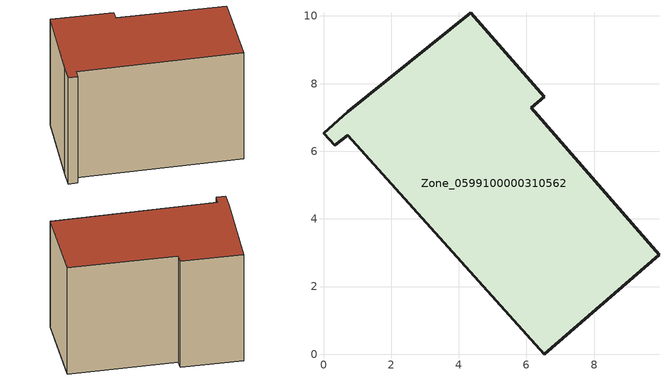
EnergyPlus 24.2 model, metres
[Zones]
Zone_0599100000310562
 floor ground (C_G): 4.36,10.1 6.52,7.61 6.14,7.28 9.92,2.94 6.53,0 0.71,6.48 0.34,6.18 0,6.54 0.72,7.16 z0
 wall outside (C_F): 0.72,7.16 0,6.54 0.34,6.18 0.71,6.48 6.53,0 9.92,2.94 6.14,7.28 6.52,7.61 4.36,10.1 0.72,7.16 z0:6.41
 roof outside (C_R): 4.36,10.1 0.72,7.16 0,6.54 0.34,6.18 0.71,6.48 6.53,0 9.92,2.94 6.14,7.28 6.52,7.61 z6.41
[BUILDING]
Pand.0599100000310562: North Axis=0; Terrain=City; Loads Convergence Tolerance Value=0.04; Temperature Convergence Tolerance Value=0.4; Solar Distribution=FullExterior; Maximum Number of Warmup Days=25; Minimum Number of Warmup Days=1
[Site:Location]
Rotterdam.The.Hague.AP_ZH_NLD Design_Conditions: Latitude=51.96; Longitude=4.45; Time Zone=1; Elevation=-4.5
[SITE:GROUNDTEMPERATURE:BUILDINGSURFACE]
18, 18, 18, 18, 18, 18, 18, 18, 18, 18, 18, 18
[MATERIAL] Thermal Absorptance=0.9; Solar Absorptance=0.7; Visible Absorptance=0.7
Name | Roughness | Thickness | Conductivity | Density | Specific Heat
G.TC.1946 | MediumSmooth | 0.15 | 1 | 540 | 1210
F.TC.1946 | Rough | 0.3 | 0.857143 | 1920 | 840
R.TC.1946 | MediumRough | 0.2 | 0.909091 | 1500 | 1000
[CONSTRUCTION]
C_G: G.TC.1946
C_F: F.TC.1946
C_R: R.TC.1946
[ZONE]
Zone_0599100000310562: Type=1; Multiplier=1; Ceiling Height=Autocalculate; Volume=Autocalculate; Floor Area=autocalculate; Part of Total Floor Area=Yes
[ZONEINFILTRATION:DESIGNFLOWRATE]
Infil_Zone_0599100000310562: Zone or ZoneList or Space or SpaceList=Zone_0599100000310562; Schedule=AlwaysOn; Design Flow Rate Calculation Method=Flow/Area; Flow Rate per Floor Area=0.003; Constant Term Coefficient=1; Temperature Term Coefficient=0; Velocity Term Coefficient=0; Velocity Squared Term Coefficient=0
[HVACTEMPLATE:ZONE:IDEALLOADSAIRSYSTEM]
Zone_0599100000310562: Maximum Heating Supply Air Temperature=50; Minimum Cooling Supply Air Temperature=13; Maximum Heating Supply Air Humidity Ratio=0.0156; Minimum Cooling Supply Air Humidity Ratio=0.0077; Heating Limit=NoLimit; Cooling Limit=NoLimit; Dehumidification Control Type=ConstantSensibleHeatRatio; Cooling Sensible Heat Ratio=0.7; Dehumidification Setpoint=60; Humidification Control Type=None; Humidification Setpoint=30; Outdoor Air Method=None; Outdoor Air Flow Rate per Person=0.00944; Outdoor Air Flow Rate per Zone Floor Area=0; Outdoor Air Flow Rate per Zone=0; Demand Controlled Ventilation Type=None; Outdoor Air Economizer Type=NoEconomizer; Heat Recovery Type=None; Sensible Heat Recovery Effectiveness=0.7; Latent Heat Recovery Effectiveness=0.65
[ZONECONTROL:THERMOSTAT]
ThermostatControl_Zone_0599100000310562: Zone or ZoneList=Zone_0599100000310562; Control Type Schedule=DualSetpointControlType; Control 1=Thermostat_Zone_0599100000310562; Temperature Difference Between Cutout And Setpoint=0
[THERMOSTATSETPOINT:DUALSETPOINT]
Thermostat_Zone_0599100000310562: Heating Setpoint Temperature Schedule=HeatingSetpoint_Zone_0599100000310562; Cooling Setpoint Temperature Schedule=CoolingSetpoint_Zone_0599100000310562
[SCHEDULE:COMPACT]
HeatingSetpoint_Zone_0599100000310562: Through: 12/31, For: AllDays, Until: 24:00, 21
CoolingSetpoint_Zone_0599100000310562: Through: 12/31, For: AllDays, Until: 24:00, 24
DualSetpointControlType: Through: 12/31, For: AllDays, Until: 24:00, 4
AlwaysOn: Through: 12/31, For: AllDays, Until: 24:00, 1
